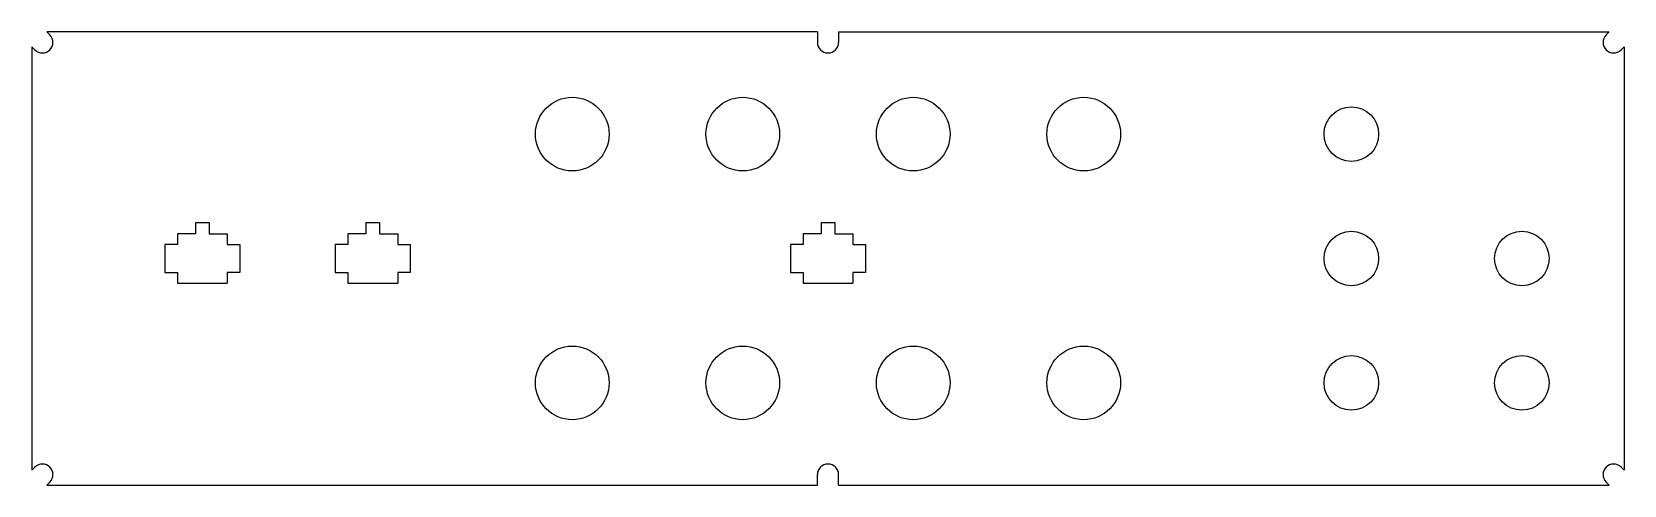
# Model space of a CAD drawing. Header units: millimetres. Extents: x 37 to 270, y 111 to 177.
import ezdxf

# ---------------------------------------------------------------- set-up
doc = ezdxf.new("R2010")
doc.units = ezdxf.units.MM
doc.layers.add('View002', color=7, linetype='CONTINUOUS')

msp = doc.modelspace()

# ---------------------------------------------------------------- linework, layer by layer
at = {"layer": 'View002'}
for p, q in [((36.8398, 175.268), (37.2938, 174.814)), ((36.8398, 175.268), (36.8398, 113.152)), ((152.04, 177.46), (39.0318, 177.46)), ((39.0318, 177.46), (39.4858, 177.006)), ((152.04, 177.46), (152.04, 175.91)), ((155.14, 177.46), (155.14, 175.91)), ((155.14, 177.46), (268.148, 177.46)), ((268.148, 177.46), (267.694, 177.006)), ((270.34, 175.268), (269.886, 174.814)), ((270.34, 175.268), (270.34, 113.152)), ((60.8398, 149.51), (60.8398, 147.81)), ((60.8398, 149.51), (62.8398, 149.51)), ((62.8398, 149.51), (62.8398, 147.81)), ((85.8398, 149.51), (85.8398, 147.81)), ((85.8398, 149.51), (87.8398, 149.51)), ((87.8398, 149.51), (87.8398, 147.81)), ((152.59, 149.51), (152.59, 147.81)), ((152.59, 149.51), (154.59, 149.51)), ((154.59, 149.51), (154.59, 147.81)), ((60.8398, 147.81), (58.1898, 147.81)), ((58.1898, 147.81), (58.1898, 146.285)), ((62.8398, 147.81), (65.4898, 147.81)), ((65.4898, 147.81), (65.4898, 146.285)), ((85.8398, 147.81), (83.1898, 147.81)), ((83.1898, 147.81), (83.1898, 146.285)), ((87.8398, 147.81), (90.4898, 147.81)), ((90.4898, 147.81), (90.4898, 146.285)), ((152.59, 147.81), (149.94, 147.81)), ((149.94, 147.81), (149.94, 146.285)), ((154.59, 147.81), (157.24, 147.81)), ((157.24, 147.81), (157.24, 146.285)), ((58.1898, 146.285), (56.3398, 146.285)), ((56.3398, 146.285), (56.3398, 142.135)), ((65.4898, 146.285), (67.3398, 146.285)), ((67.3398, 146.285), (67.3398, 142.135)), ((83.1898, 146.285), (81.3398, 146.285)), ((81.3398, 146.285), (81.3398, 142.135)), ((90.4898, 146.285), (92.3398, 146.285)), ((92.3398, 146.285), (92.3398, 142.135)), ((149.94, 146.285), (148.09, 146.285)), ((148.09, 146.285), (148.09, 142.135)), ((157.24, 146.285), (159.09, 146.285)), ((159.09, 146.285), (159.09, 142.135)), ((56.3398, 142.135), (58.1898, 142.135)), ((58.1898, 142.135), (58.1898, 140.61)), ((58.1898, 140.61), (65.4898, 140.61)), ((67.3398, 142.135), (65.4898, 142.135)), ((65.4898, 142.135), (65.4898, 140.61)), ((81.3398, 142.135), (83.1898, 142.135)), ((83.1898, 142.135), (83.1898, 140.61)), ((83.1898, 140.61), (90.4898, 140.61)), ((92.3398, 142.135), (90.4898, 142.135)), ((90.4898, 142.135), (90.4898, 140.61)), ((148.09, 142.135), (149.94, 142.135)), ((149.94, 142.135), (149.94, 140.61)), ((149.94, 140.61), (157.24, 140.61)), ((159.09, 142.135), (157.24, 142.135)), ((157.24, 142.135), (157.24, 140.61)), ((36.8398, 113.152), (37.2938, 113.606)), ((152.04, 110.96), (152.04, 112.51)), ((155.14, 110.96), (155.14, 112.51)), ((270.34, 113.152), (269.886, 113.606)), ((39.0318, 110.96), (39.4858, 111.414)), ((39.0318, 110.96), (152.04, 110.96)), ((155.14, 110.96), (268.148, 110.96)), ((268.148, 110.96), (267.694, 111.414))]:
    msp.add_line(p, q, dxfattribs=at)
for centre, radius in [((116.09, 162.46), 5.4), ((141.09, 162.46), 5.4), ((166.09, 162.46), 5.4), ((191.09, 162.46), 5.4), ((230.34, 162.46), 4), ((230.34, 144.21), 4), ((255.34, 144.21), 4), ((116.09, 125.96), 5.4), ((141.09, 125.96), 5.4), ((166.09, 125.96), 5.4), ((191.09, 125.96), 5.4), ((230.34, 125.96), 4), ((255.34, 125.96), 4)]:
    msp.add_circle(centre, radius, dxfattribs=at)
for centre, start, end in [((38.3898, 175.91), -135, 45), ((153.59, 175.91), 180, 0), ((268.79, 175.91), 135, -45), ((38.3898, 112.51), -45, 135), ((153.59, 112.51), 0, 180), ((268.79, 112.51), 45, -135)]:
    msp.add_arc(centre, 1.55, start, end, dxfattribs=at)

doc.saveas('drawing.dxf')
